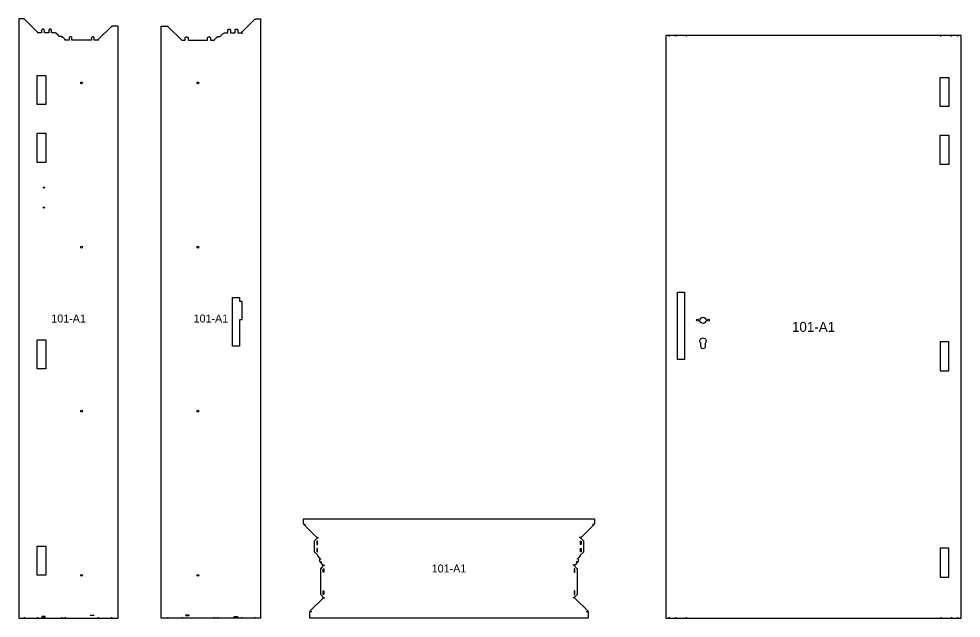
# Model space of a CAD drawing. Header units: metres. Extents: x 0 to 7546, y -6792 to 2098.
# Drawn here: x 0 to 3297, y 0 to 2098 of the extents above; entities that cross this region are included whole.
import ezdxf
from ezdxf.enums import TextEntityAlignment as Align

# ---------------------------------------------------------------- set-up
doc = ezdxf.new("R2010")
doc.units = ezdxf.units.M
for name, color, linetype in [('CUTOUTS', 3, 'Continuous'), ('HOLES', 4, 'Continuous'), ('NOTCHES', 6, 'Continuous'), ('OUTLINE', 7, 'Continuous'), ('PART_LABELS', 7, 'Continuous')]:
    doc.layers.add(name, color=color, linetype=linetype)

# ---------------------------------------------------------------- blocks, each defined once
blk = doc.blocks.new('B_A1_HINGE_POST')
at = {"layer": 'CUTOUTS'}
for points in [[(63.9, 1900), (94.4, 1900), (94.4, 1798), (63.9, 1798)], [(63.9, 1698), (94.4, 1698), (94.4, 1596), (63.9, 1596)], [(63.9, 975), (94.4, 975), (94.4, 873), (63.9, 873)], [(63.9, 252), (94.4, 252), (94.4, 150), (63.9, 150)], [(92.6, 6), (80.6, 6), (80.6, 4), (92.6, 4)], [(250.3, 11), (262.3, 11), (262.3, 9), (250.3, 9)]]:
    blk.add_lwpolyline(points, close=True, dxfattribs=at)
at = {"layer": 'HOLES'}
for centre, radius in [((219.7, 1874), 3.25), ((87.3, 1507.5), 2), ((87.3, 1437.5), 2), ((219.7, 1299.3), 3.25), ((219.7, 724.7), 3.25), ((219.7, 150), 3.25)]:
    blk.add_circle(centre, radius, dxfattribs=at)
at = {"layer": 'NOTCHES'}
for p, q in [((18.6, 2097.8), (18.6, 2094.8)), ((65.7, 2051.5), (65.7, 2048.5)), ((128.3, 2049.2), (128.3, 2048.2)), ((324.4, 2071.8), (324.4, 2068.8)), ((140, 2038.5), (140, 2037.5)), ((150.6, 2036.2), (150.6, 2033.2)), ((162.2, 2025.5), (162.2, 2022.5)), ((277.2, 2025.5), (277.2, 2022.5)), ((18.6, 3), (18.6, 0)), ((65.7, 3), (65.7, 0)), ((128.3, 1), (128.3, 0)), ((140, 1), (140, 0)), ((150.6, 3), (150.6, 0)), ((162.2, 3), (162.2, 0)), ((277.2, 3), (277.2, 0)), ((324.4, 3), (324.4, 0))]:
    blk.add_line(p, q, dxfattribs=at)
at = {"layer": 'OUTLINE'}
blk.add_lwpolyline([(160.7, 2027), (152.2, 2035.5), (149, 2037), (141.5, 2037), (138.4, 2040), (129.9, 2048.5), (126.8, 2050), (114.8, 2050), (114.8, 2059), (111.8, 2062), (107.8, 2062), (104.8, 2059), (104.8, 2050), (89.3, 2050), (89.3, 2059), (86.3, 2062), (82.3, 2062), (79.3, 2059), (79.3, 2050), (67.3, 2050), (64.1, 2053), (20.1, 2097), (17, 2098.5), (0, 2098.5), (0, 0), (347.9, 0), (347.9, 2072.5), (325.9, 2072.5), (322.8, 2071), (278.8, 2027), (275.7, 2024), (263.7, 2024), (263.7, 2033), (260.7, 2036), (256.7, 2036), (253.7, 2033), (253.7, 2024), (185.8, 2024), (185.8, 2033), (182.8, 2036), (178.8, 2036), (175.8, 2033), (175.8, 2024), (163.8, 2024)], close=True, dxfattribs=at)
at = {"layer": 'PART_LABELS'}
blk.add_text('101-A1', height=28, dxfattribs=at).set_placement((174, 1049.2), align=Align.MIDDLE_CENTER)
blk = doc.blocks.new('B_A1_LOCK_POST')
at = {"layer": 'CUTOUTS'}
for points in [[(274.5, 1044.5), (274.5, 952.2), (250, 952.2), (250, 1122.8), (274.5, 1122.8), (274.5, 1110.5), (282.8, 1110.5), (282.8, 1044.5)], [(97.6, 11), (85.6, 11), (85.6, 9), (97.6, 9)], [(255.3, 6), (267.3, 6), (267.3, 4), (255.3, 4)]]:
    blk.add_lwpolyline(points, close=True, dxfattribs=at)
at = {"layer": 'HOLES'}
for centre in [(128.2, 1874), (128.2, 1299.3), (128.2, 724.7), (128.2, 150)]:
    blk.add_circle(centre, 3.25, dxfattribs=at)
at = {"layer": 'NOTCHES'}
for p, q in [((329.4, 2097.8), (329.4, 2094.8)), ((23.6, 2071.8), (23.6, 2068.8)), ((219.6, 2049.2), (219.6, 2048.2)), ((282.2, 2051.5), (282.2, 2045.5)), ((70.7, 2025.5), (70.7, 2022.5)), ((185.7, 2025.5), (185.7, 2022.5)), ((197.3, 2036.2), (197.3, 2033.2)), ((208, 2038.5), (208, 2037.5)), ((23.6, 3), (23.6, 0)), ((70.7, 3), (70.7, 0)), ((185.7, 3), (185.7, 0)), ((197.3, 3), (197.3, 0)), ((208, 1), (208, 0)), ((219.6, 1), (219.6, 0)), ((282.2, 3), (282.2, 0)), ((329.4, 3), (329.4, 0))]:
    blk.add_line(p, q, dxfattribs=at)
at = {"layer": 'OUTLINE'}
blk.add_lwpolyline([(187.3, 2027), (195.8, 2035.5), (198.9, 2037), (206.4, 2037), (209.5, 2040), (218, 2048.5), (221.2, 2050), (233.2, 2050), (233.2, 2059), (236.2, 2062), (240.2, 2062), (243.2, 2059), (243.2, 2050), (258.7, 2050), (258.7, 2059), (261.7, 2062), (265.7, 2062), (268.7, 2059), (268.7, 2050), (280.7, 2050), (283.8, 2053), (327.8, 2097), (330.9, 2098.5), (347.9, 2098.5), (347.9, 0), (0, 0), (0, 2072.5), (22, 2072.5), (25.1, 2071), (69.1, 2027), (72.3, 2024), (84.3, 2024), (84.3, 2033), (87.3, 2036), (91.3, 2036), (94.3, 2033), (94.3, 2024), (162.1, 2024), (162.1, 2033), (165.1, 2036), (169.1, 2036), (172.1, 2033), (172.1, 2024), (184.1, 2024)], close=True, dxfattribs=at)
at = {"layer": 'PART_LABELS'}
blk.add_text('101-A1', height=28, dxfattribs=at).set_placement((174, 1049.2), align=Align.MIDDLE_CENTER)
blk = doc.blocks.new('B_A1_HEADER')
at = {"layer": 'NOTCHES'}
for p, q in [((0.8, 329.4), (6.8, 329.4)), ((1011.2, 329.4), (1017.2, 329.4)), ((47, 282.2), (53, 282.2)), ((971, 282.2), (965, 282.2)), ((49.2, 219.6), (51.2, 219.6)), ((60, 208), (62, 208)), ((958, 208), (956, 208)), ((968.7, 219.6), (966.7, 219.6)), ((58.2, 197.3), (64.2, 197.3)), ((69, 185.7), (75, 185.7)), ((949, 185.7), (943, 185.7)), ((959.7, 197.3), (953.7, 197.3)), ((69, 70.7), (75, 70.7)), ((949, 70.7), (943, 70.7)), ((22.8, 23.6), (28.8, 23.6)), ((989.2, 23.6), (995.2, 23.6))]:
    blk.add_line(p, q, dxfattribs=at)
for points in [[(48.8, 257.7), (48.8, 269.7), (46.8, 269.7), (46.8, 257.7)], [(969.2, 257.7), (969.2, 269.7), (971.2, 269.7), (971.2, 257.7)], [(48.8, 232.2), (48.8, 244.2), (46.8, 244.2), (46.8, 232.2)], [(969.2, 232.2), (969.2, 244.2), (971.2, 244.2), (971.2, 232.2)], [(68.8, 161.1), (68.8, 173.1), (70.8, 173.1), (70.8, 161.1)], [(949.2, 161.1), (949.2, 173.1), (947.2, 173.1), (947.2, 161.1)], [(68.8, 83.3), (68.8, 95.3), (70.8, 95.3), (70.8, 83.3)], [(949.2, 83.3), (949.2, 95.3), (947.2, 95.3), (947.2, 83.3)]]:
    blk.add_lwpolyline(points, close=True, dxfattribs=at)
at = {"layer": 'OUTLINE'}
blk.add_lwpolyline([(0, 347.9), (1018, 347.9), (1018, 330.9), (1016.5, 327.8), (972.5, 283.8), (969.5, 280.7), (979.5, 270.7), (979.5, 231.2), (969.5, 221.2), (968, 218), (959.5, 209.5), (960.5, 206.4), (960.5, 198.9), (959, 195.8), (950.5, 187.3), (947.5, 184.1), (957.5, 172.2), (957.5, 82.3), (947.5, 72.3), (950.5, 69.1), (994.5, 25.1), (996, 22), (996, 0), (22, 0), (22, 22), (23.5, 25.1), (67.5, 69.1), (70.5, 72.3), (60.5, 82.3), (60.5, 172.2), (70.5, 184.1), (67.5, 187.3), (59, 195.8), (57.5, 198.9), (57.5, 206.4), (58.5, 209.5), (50, 218), (48.5, 221.2), (38.5, 231.2), (38.5, 270.7), (48.5, 280.7), (45.5, 283.8), (1.5, 327.8), (0, 330.9)], close=True, dxfattribs=at)
at = {"layer": 'PART_LABELS'}
blk.add_text('101-A1', height=28, dxfattribs=at).set_placement((509, 174), align=Align.MIDDLE_CENTER)
blk = doc.blocks.new('B_A1_LEAF1')
at = {"layer": 'CUTOUTS'}
for points in [[(960.1, 1893), (989.6, 1893), (989.6, 1791), (960.1, 1791)], [(960.1, 1691), (989.6, 1691), (989.6, 1589), (960.1, 1589)], [(40.1, 1141.2), (64.6, 1141.2), (64.6, 905.8), (40.1, 905.8)], [(989.6, 968), (960.1, 968), (960.1, 866), (989.6, 866)], [(989.6, 245), (960.1, 245), (960.1, 143), (989.6, 143)]]:
    blk.add_lwpolyline(points, close=True, dxfattribs=at)
blk.add_lwpolyline([(137.5, 962.4), (137.5, 950.9, -1), (122.5, 950.9), (122.5, 962.4, -2.539565)], format="xyb", close=True, dxfattribs=at)
at = {"layer": 'HOLES'}
for centre, radius in [((111, 1043), 3.5), ((130, 1043), 11), ((149, 1043), 3.5)]:
    blk.add_circle(centre, radius, dxfattribs=at)
at = {"layer": 'NOTCHES'}
for p, q in [((11.7, 2040), (11.7, 2037)), ((33.7, 2040), (33.7, 2037)), ((71.3, 2040), (71.3, 2037)), ((961.9, 2037), (961.9, 2040)), ((999.4, 2037), (999.4, 2040)), ((1021.4, 2037), (1021.4, 2040)), ((11.7, 3), (11.7, 0)), ((33.7, 3), (33.7, 0)), ((71.3, 3), (71.3, 0)), ((961.9, 3), (961.9, 0)), ((999.4, 3), (999.4, 0)), ((1021.4, 3), (1021.4, 0))]:
    blk.add_line(p, q, dxfattribs=at)
at = {"layer": 'OUTLINE'}
blk.add_lwpolyline([(1033.1, 2040), (0, 2040), (0, 0), (1033.1, 0)], close=True, dxfattribs=at)
at = {"layer": 'PART_LABELS'}
blk.add_text('101-A1', height=35, dxfattribs=at).set_placement((516.6, 1020), align=Align.MIDDLE_CENTER)

msp = doc.modelspace()

# ---------------------------------------------------------------- block references
for name, p in [('B_A1_HINGE_POST', (0, 0)), ('B_A1_LOCK_POST', (497.9, 0)), ('B_A1_LEAF1', (2263.9, 0)), ('B_A1_HEADER', (995.9, 0))]:
    msp.add_blockref(name, p)

doc.saveas('drawing.dxf')
